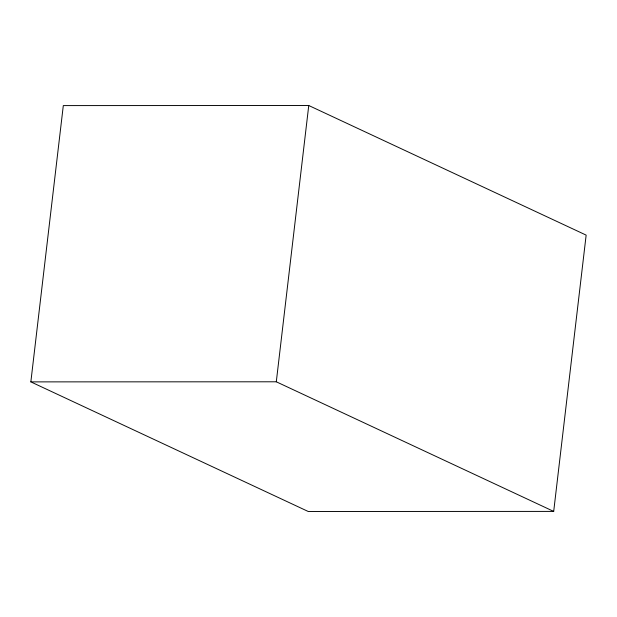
<?xml version="1.0" encoding="UTF-8"?>
<svg xmlns="http://www.w3.org/2000/svg" width="617" height="617" viewBox="0 0 617 617"><rect width="100%" height="100%" fill="white"/><g stroke="black" fill="none" stroke-linecap="round" stroke-linejoin="round"><path stroke-width="0.93" d="M30.85 381.884L63.304 105.592L308.755 105.507L586.15 235.116L553.696 511.408L308.245 511.493L30.85 381.884L276.3 381.792L553.696 511.408M276.3 381.792L308.755 105.507"/></g></svg>
